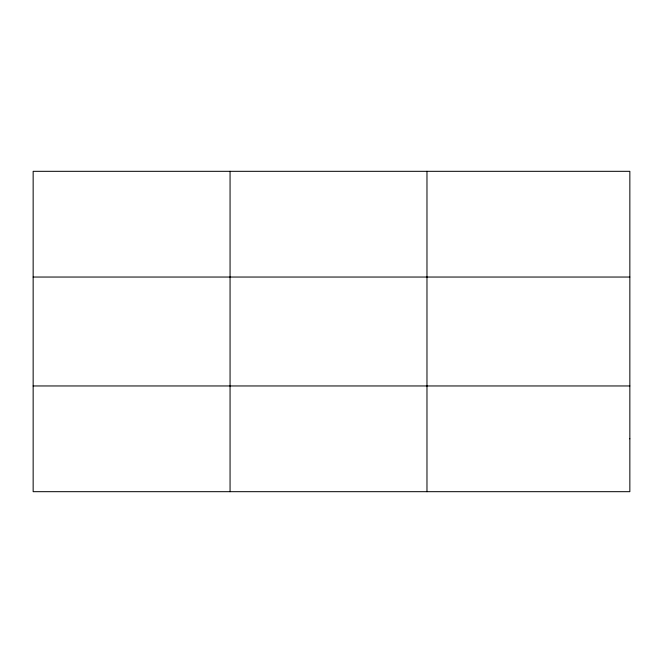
<?xml version="1.0" encoding="UTF-8"?>
<svg xmlns="http://www.w3.org/2000/svg" width="663" height="663" viewBox="0 0 663 663"><rect width="100%" height="100%" fill="white"/><g stroke="black" fill="none" stroke-linecap="round" stroke-linejoin="round"><path stroke-width="0.99" d="M230.061 491.681L230.061 171.319M426.972 491.681L426.972 171.319M33.15 277.043L629.85 277.043M33.15 385.957L629.85 385.957M629.85 438.823L629.85 491.681L33.15 491.681L33.15 171.319L629.85 171.319L629.85 438.823"/></g></svg>
